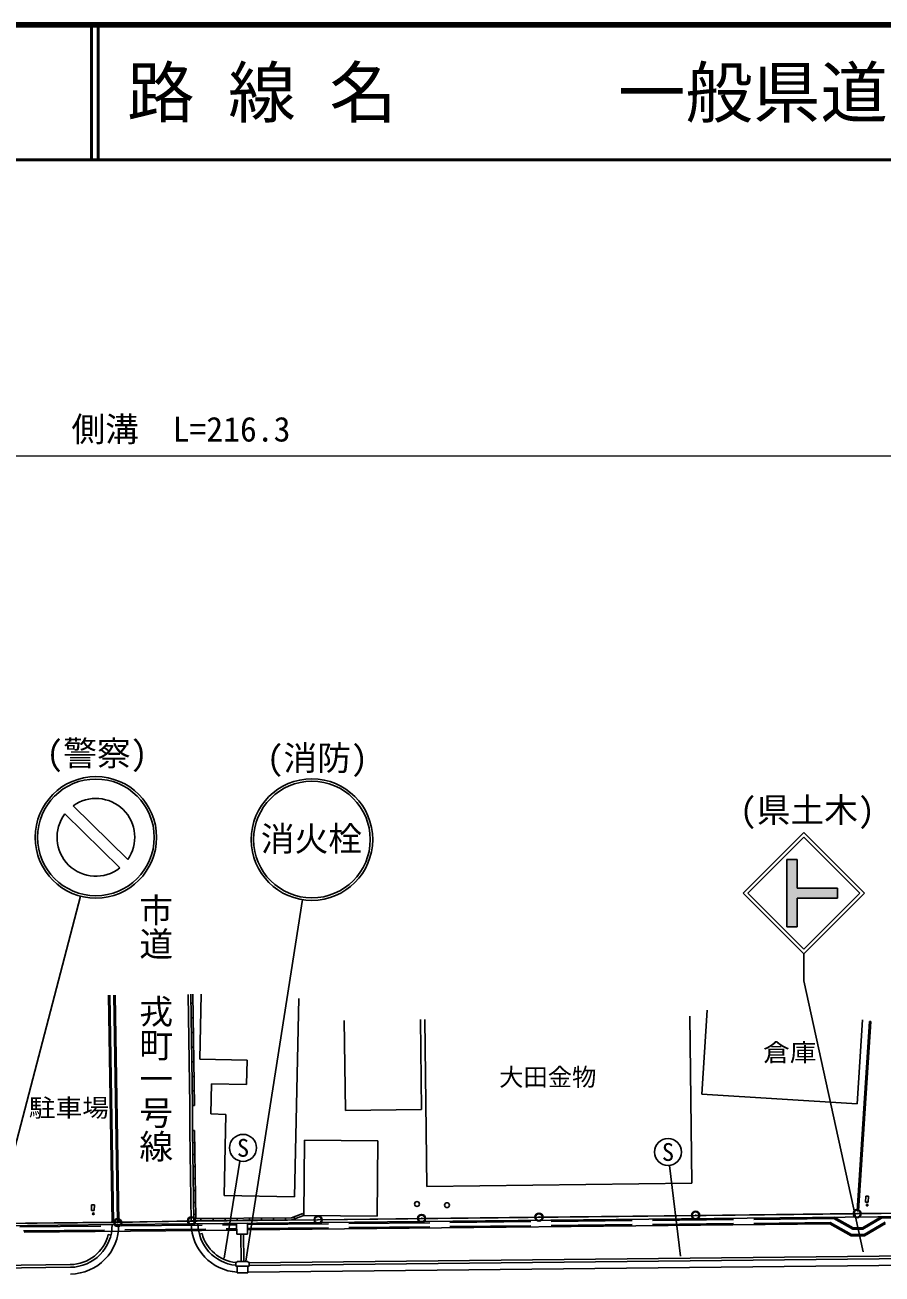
# Model space of a CAD drawing. Units: millimetres, scale not verified. Extents: x 40000 to 680000, y 20000 to 380000.
# Drawn here: x 172820 to 236300, y 287480 to 380000 of the extents above; entities that cross this region are included whole.
import ezdxf
from ezdxf.enums import TextEntityAlignment as Align

# ---------------------------------------------------------------- set-up
doc = ezdxf.new("R2010")
doc.units = ezdxf.units.MM
doc.header["$LTSCALE"] = 1000
doc.header["$PDMODE"] = 32
doc.header["$PDSIZE"] = 500
doc.linetypes.add('DASHED', pattern=[7.5, 6, -1.5])
for name, color, linetype, lineweight in [('M-BGD', 7, 'Continuous', 25), ('M-BGD-EXST', 7, 'Continuous', 25), ('M-BMK-ROW', 30, 'Continuous', 25), ('M-STR-HTXT', 7, 'Continuous', 13), ('M-STR-STRC', 7, 'Continuous', 25), ('M-TTL', 2, 'Continuous', 140), ('M-TTL-LINE', 7, 'Continuous', 50)]:
    doc.layers.add(name, color=color, linetype=linetype, lineweight=lineweight)
doc.layers.add('M-BMK-HTXT', color=7, linetype='Continuous')
doc.layers.add('M-TTL-TXT', color=7, linetype='Continuous')
doc.styles.add('@ＭＳ ゴシック', font='')
doc.styles.add('ＭＳ ゴシック', font='')
doc.styles.get('@ＭＳ ゴシック').set_extended_font_data('@MS Gothic')
doc.styles.get('ＭＳ ゴシック').set_extended_font_data('MS Gothic')

msp = doc.modelspace()

# ---------------------------------------------------------------- hatches: boundary and pattern name
at = {"layer": 'M-STR-STRC'}
msp.add_hatch(color=256, dxfattribs=at).paths.add_polyline_path([(229261, 318186), (230011, 318186), (230011, 316061), (233011, 316061), (233011, 315311), (230011, 315311), (230011, 313186), (229261, 313186)])

# ---------------------------------------------------------------- linework, layer by layer
at = {"layer": 'M-BGD'}
for p, q in [((179272, 291329), (179005, 308135)), ((179372, 291331), (179105, 308136)), ((179672, 291334), (179405, 308139)), ((179505, 308140), (179772, 291335)), ((185026, 299954), (184907, 308196)), ((185107, 308198), (185226, 299955)), ((185257, 308199), (185376, 299957)), ((185771, 303393), (185882, 308206)), ((185116, 307535), (185266, 307537)), ((192781, 293207), (193095, 307882)), ((185282, 306454), (185132, 306452)), ((196462, 306253), (196548, 299590)), ((202113, 306325), (202198, 299662)), ((202430, 306329), (202589, 293958)), ((222060, 306582), (222219, 294210)), ((222946, 300813), (223337, 307030)), ((234860, 306305), (234469, 300088)), ((185148, 305369), (185298, 305372)), ((234469, 292168), (235379, 306196)), ((234568, 292162), (235479, 306190)), ((235429, 305411), (235329, 305417)), ((235479, 306190), (235379, 306196)), ((235278, 304638), (235378, 304631)), ((185313, 304289), (185163, 304286)), ((235327, 303852), (235228, 303858)), ((185179, 303203), (185329, 303206)), ((189279, 303312), (185771, 303393)), ((189237, 301511), (189279, 303312)), ((235177, 303079), (235277, 303073)), ((185344, 302123), (185195, 302121)), ((235226, 302293), (235126, 302300)), ((185210, 301038), (185360, 301040)), ((186584, 299342), (186637, 301571)), ((186637, 301571), (189237, 301511)), ((234469, 300088), (222946, 300813)), ((235125, 300735), (235025, 300741)), ((235076, 301520), (235176, 301514)), ((185021, 298116), (185026, 299954)), ((185221, 298117), (185226, 299955)), ((185226, 299955), (185376, 299957)), ((234975, 299962), (235074, 299955)), ((187689, 299296), (186584, 299342)), ((187567, 293306), (187689, 299296)), ((196548, 299590), (202198, 299662)), ((235024, 299176), (234924, 299182)), ((185132, 291397), (185021, 298116)), ((185371, 298120), (185221, 298117)), ((185221, 298117), (185332, 291437)), ((185371, 298120), (185479, 291588)), ((234873, 298403), (234973, 298397)), ((185236, 297229), (185386, 297231)), ((193464, 291822), (193518, 297388)), ((193518, 297388), (198952, 297336)), ((198952, 297336), (198898, 291770)), ((234923, 297617), (234823, 297624)), ((185400, 296343), (185250, 296341)), ((234821, 296059), (234722, 296065)), ((234772, 296844), (234872, 296838)), ((185265, 295452), (185415, 295455)), ((234671, 295286), (234771, 295279)), ((185430, 294567), (185280, 294564)), ((234720, 294500), (234620, 294506)), ((185295, 293676), (185445, 293679)), ((192781, 293207), (187567, 293306)), ((202589, 293958), (222219, 294210)), ((234570, 293727), (234670, 293721)), ((177738, 292192), (177750, 292604)), ((177750, 292604), (177959, 292598)), ((177959, 292598), (177947, 292186)), ((185459, 292790), (185309, 292788)), ((234619, 292941), (234519, 292948)), ((235080, 292802), (235092, 293251)), ((235280, 292796), (235080, 292802)), ((235092, 293251), (235291, 293246)), ((235291, 293246), (235280, 292796)), ((177947, 292186), (177738, 292192)), ((185135, 291198), (291580, 292300)), ((185324, 291900), (185474, 291902)), ((185332, 291437), (192589, 291489)), ((185479, 291588), (192561, 291639)), ((216791, 291739), (185577, 291402)), ((185853, 291591), (185854, 291441)), ((186750, 291447), (186749, 291597)), ((187645, 291604), (187646, 291454)), ((188543, 291460), (188541, 291610)), ((189438, 291616), (189439, 291466)), ((190335, 291473), (190334, 291623)), ((191230, 291629), (191231, 291479)), ((192127, 291486), (192126, 291636)), ((192561, 291639), (193411, 291962)), ((192589, 291489), (193464, 291822)), ((192746, 291709), (192799, 291569)), ((193464, 291822), (193411, 291962)), ((198898, 291770), (193464, 291822)), ((253518, 292150), (216791, 291739)), ((234164, 290900), (232761, 291691)), ((234469, 292168), (234568, 292162)), ((234842, 290907), (236228, 291727)), ((88159, 290194), (179774, 291142)), ((185577, 291402), (133187, 290799)), ((172750, 290570), (188502, 290733)), ((189297, 291241), (188497, 291233)), ((188497, 291233), (188505, 290433)), ((189297, 291241), (189305, 290441)), ((189302, 290741), (232433, 291187)), ((234009, 290299), (232433, 291187)), ((234842, 290907), (234164, 290900)), ((235009, 290309), (236567, 291230)), ((179185, 290367), (178991, 290414)), ((185739, 290435), (185932, 290486)), ((189305, 290441), (188505, 290433)), ((235009, 290309), (234009, 290299)), ((189427, 288317), (257924, 289026)), ((189429, 288117), (257926, 288826)), ((161772, 288031), (176179, 288180)), ((161774, 287831), (176181, 287980)), ((188427, 288357), (188527, 288358)), ((188427, 288357), (188430, 288057)), ((188430, 288057), (189430, 288067)), ((189326, 288416), (188526, 288408)), ((188526, 288408), (188527, 288358)), ((188530, 288058), (188535, 287558)), ((189327, 288366), (189326, 288416)), ((189327, 288366), (189427, 288367)), ((189335, 287566), (189330, 288066)), ((189430, 288067), (189427, 288367)), ((188535, 287558), (189335, 287566))]:
    msp.add_line(p, q, dxfattribs=at)
at = {"layer": 'M-BGD', "linetype": 'DASHED'}
for p, q in [((189298, 291141), (232736, 291591)), ((234138, 290800), (232736, 291591)), ((234870, 290808), (236256, 291627)), ((236256, 291627), (257994, 291852)), ((172439, 290966), (188498, 291133)), ((172722, 290669), (188501, 290833)), ((179774, 291142), (185135, 291198)), ((189301, 290841), (232458, 291288)), ((234035, 290399), (232458, 291288)), ((234870, 290808), (234138, 290800)), ((234981, 290409), (236539, 291330)), ((188805, 290436), (188826, 288411)), ((189005, 290438), (189026, 288413)), ((234981, 290409), (234035, 290399))]:
    msp.add_line(p, q, dxfattribs=at)
at = {"layer": 'M-BGD'}
for centre, radius in [((201859, 292665), 180), ((204078, 292577), 180), ((235200, 292583), 60), ((177882, 291941), 60)]:
    msp.add_circle(centre, radius, dxfattribs=at)
for centre, radius, start, end in [((176149, 291105), 3125, 270.59308, 0.59308), ((188759, 291235), 3125, 180.59308, 263.93432), ((176149, 291105), 2925, 270.59308, 346.34305), ((188759, 291235), 2925, 194.84311, 263.47673)]:
    msp.add_arc(centre, radius, start, end, dxfattribs=at)
at = {"layer": 'M-BGD-EXST'}
for p, q in [((187581, 288660), (188742, 295851)), ((221379, 288800), (220553, 295524))]:
    msp.add_line(p, q, dxfattribs=at)
for centre in [(188974, 296824), (220448, 296518)]:
    msp.add_circle(centre, 1000, dxfattribs=at)
at = {"layer": 'M-BMK-ROW'}
for p, q in [((185153, 291421), (194529, 291498)), ((194529, 291498), (202197, 291595)), ((202197, 291595), (210891, 291694)), ((210891, 291694), (222495, 291827)), ((222495, 291827), (234456, 291952)), ((234456, 291952), (244052, 292028)), ((170377, 291207), (179695, 291289)), ((179695, 291289), (185153, 291421))]:
    msp.add_line(p, q, dxfattribs=at)
for centre in [(179695, 291289), (185153, 291421), (194529, 291498), (202197, 291595), (210891, 291694), (222495, 291827), (234456, 291952)]:
    msp.add_circle(centre, 300, dxfattribs=at)
for p in [(179695, 291289), (185153, 291421), (194529, 291498), (202197, 291595), (210891, 291694), (222495, 291827), (234456, 291952)]:
    msp.add_point(p, dxfattribs=at)
at = {"layer": 'M-STR-HTXT'}
msp.add_line((80756, 348093), (300316, 348093), dxfattribs=at)
at = {"layer": 'M-STR-STRC'}
for p, q in [((176385, 322159), (180431, 318174)), ((175778, 321567), (179847, 317558)), ((226012, 315687), (230512, 320187)), ((235012, 315687), (230512, 320187)), ((226365, 315687), (230512, 319833)), ((234658, 315687), (230512, 319833)), ((229261, 318186), (229261, 313186)), ((229261, 318186), (230011, 318186)), ((230011, 318186), (230011, 316061)), ((226012, 315687), (230512, 311186)), ((226365, 315687), (230512, 311540)), ((230011, 316061), (233011, 316061)), ((230512, 311540), (234658, 315687)), ((230512, 311187), (235012, 315687)), ((233011, 316061), (233011, 315311)), ((169860, 288409), (176934, 315471)), ((189185, 288438), (193379, 315214)), ((230011, 315311), (233011, 315311)), ((230011, 315311), (230011, 313186)), ((229261, 313186), (230011, 313186)), ((230512, 311186), (230512, 309186)), ((234892, 289124), (230512, 309186)), ((189334, 287616), (258031, 288327))]:
    msp.add_line(p, q, dxfattribs=at)
for centre, radius in [((178072, 319825), 4500), ((178072, 319825), 4320), ((194076, 319660), 4500), ((194076, 319660), 4320)]:
    msp.add_circle(centre, radius, dxfattribs=at)
for centre, radius, start, end in [((178072, 319825), 2880, 325.01478, 125.8468), ((178072, 319825), 2880, 142.79212, 308.06946), ((176149, 291105), 3625, 270.59308, 0.59308), ((188759, 291235), 3625, 180.59308, 266.44265)]:
    msp.add_arc(centre, radius, start, end, dxfattribs=at)
at = {"layer": 'M-TTL'}
msp.add_line((680000, 380000), (40000, 380000), dxfattribs=at)
at = {"layer": 'M-TTL-LINE'}
for p, q in [((177750, 380000), (177750, 370000)), ((178250, 380000), (178250, 370000)), ((40000, 370000), (680000, 370000))]:
    msp.add_line(p, q, dxfattribs=at)

# ---------------------------------------------------------------- texts
at = {"layer": 'M-BGD-EXST', "style": 'ＭＳ ゴシック'}
for p in [(188974, 296824), (220448, 296518)]:
    msp.add_text('S', height=1320, dxfattribs=at).set_placement(p, align=Align.MIDDLE_CENTER)
at = {"layer": 'M-BMK-HTXT', "style": '@ＭＳ ゴシック'}
msp.add_text('市道\u3000戎町一号線', height=1833, rotation=270, dxfattribs=at).set_placement((181043, 305703), align=Align.BOTTOM_CENTER)
at = {"layer": 'M-BMK-HTXT', "style": 'ＭＳ ゴシック', "width": 1.1}
for s, p in [('倉庫', (227487, 302835)), ('駐車場', (173104, 298729))]:
    msp.add_text(s, height=1320, dxfattribs=at).set_placement(p, align=Align.BOTTOM_LEFT)
at = {"layer": 'M-BMK-HTXT', "style": 'ＭＳ ゴシック'}
msp.add_text('大田金物', height=1320, dxfattribs=at).set_placement((215142, 301015), align=Align.BOTTOM_RIGHT)
at = {"layer": 'M-STR-HTXT', "style": 'ＭＳ ゴシック'}
msp.add_text('側溝\u3000L=216.3', height=1833, dxfattribs=at).set_placement((184371, 348593), align=Align.BOTTOM_CENTER)
at = {"layer": 'M-STR-STRC', "style": 'ＭＳ ゴシック'}
for s, p in [('(警察)', (178151, 326054)), ('(消防)', (194470, 325700)), ('(県土木)', (230766, 321845)), ('消火栓', (194039, 319721))]:
    msp.add_text(s, height=1833, dxfattribs=at).set_placement(p, align=Align.MIDDLE_CENTER)
at = {"layer": 'M-TTL-TXT', "style": 'ＭＳ ゴシック'}
for s, p in [('路 線 名', (180380, 375000)), ('一般県道\u3000三田尻港徳地線', (216734, 375000))]:
    msp.add_text(s, height=3666, dxfattribs=at).set_placement(p, align=Align.MIDDLE_LEFT)

doc.saveas('drawing.dxf')
